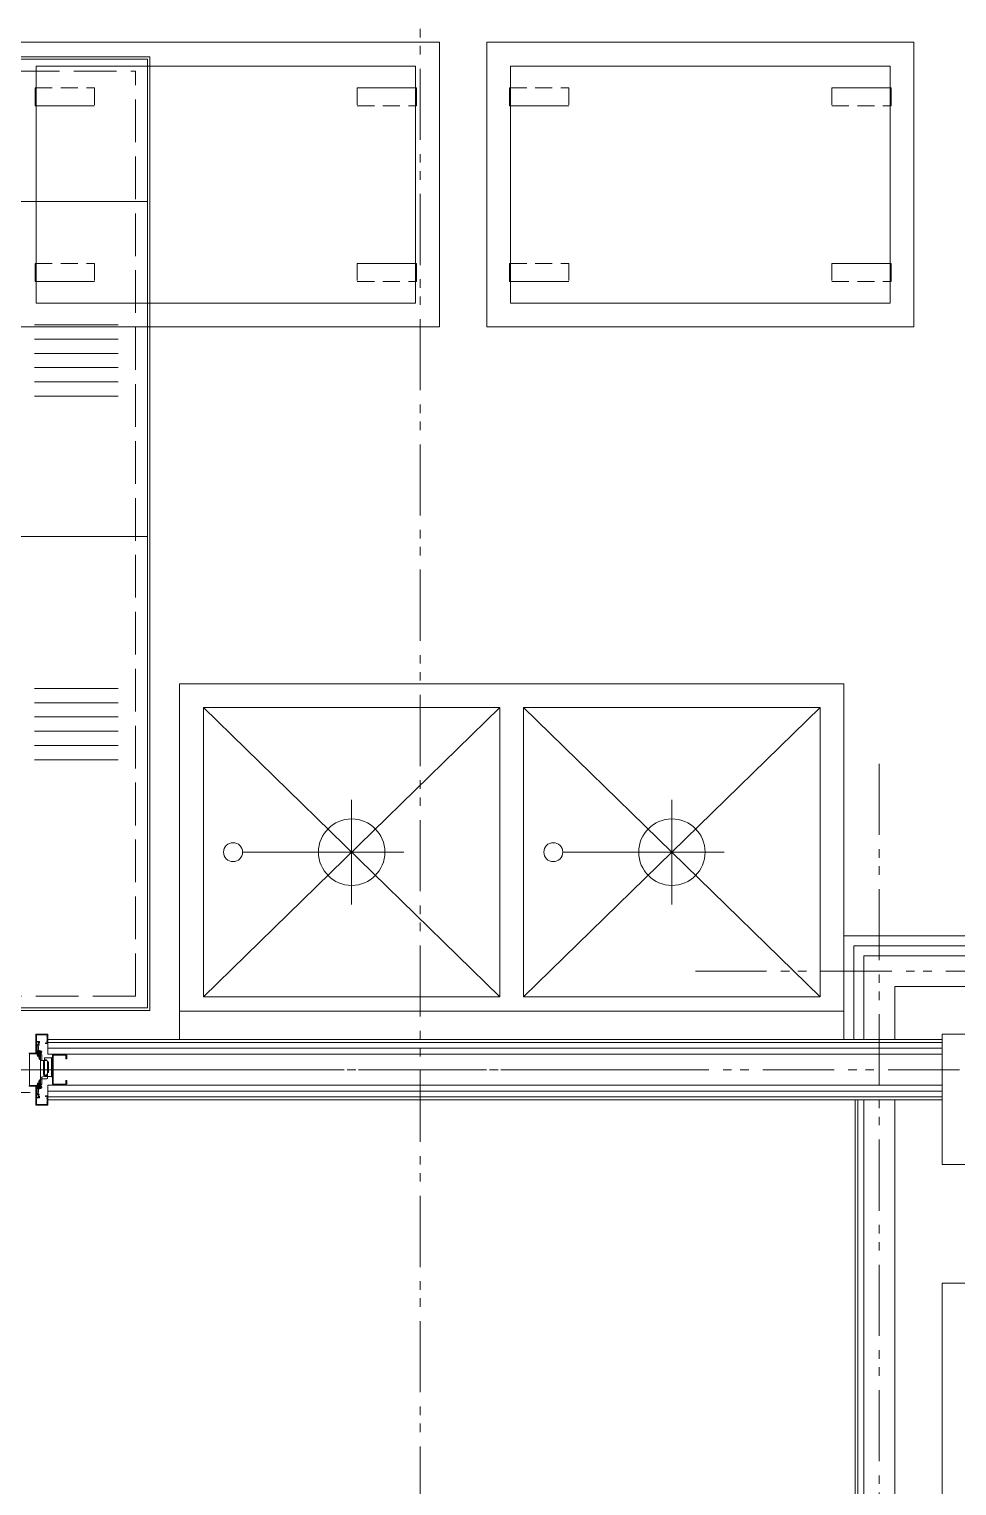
# Model space of a CAD drawing. Units: millimetres at full size. Extents: x -12803 to 120774, y -9413 to 101127.
# Drawn here: x 108450 to 110405, y 14569 to 17640 of the extents above; entities that cross this region are included whole.
import ezdxf

# ---------------------------------------------------------------- set-up
doc = ezdxf.new("R2010")
doc.units = ezdxf.units.MM
doc.header["$LTSCALE"] = 30
for name, pattern in [('CHAIN2', [12, 9, -1, 1, -1]), ('DASHED1', [1.8, 1.2, -0.6]), ('DASHED3', [4, 3, -1]), ('DOUBLE_CHAIN1', [8.8, 5, -1, 0.6, -0.6, 0.6, -1])]:
    doc.linetypes.add(name, pattern=pattern)
doc.layers.add('0-0_NoName', color=7, linetype='Continuous')
for name, color, linetype, lineweight in [('0-5_AIHO47-厨房機器アウトライン', 7, 'Continuous', 15), ('0-6_AIHO30-厨房機器LL', 7, 'Continuous', 15), ('0-A_AIHO34-移動式板金', 7, 'Continuous', 15), ('0-B_AIHO37-移動式板金隠れ線', 7, 'DASHED1', 15), ('0-C_AIHO34-移動式板金LL', 7, 'Continuous', 15), ('0-D_AIHO47-移動式板金アウトライン', 7, 'DASHED1', 15), ('2-0_通芯', 7, 'DOUBLE_CHAIN1', 15), ('2-2_間仕切り芯', 7, 'DOUBLE_CHAIN1', 15), ('2-3_間仕切り', 7, 'Continuous', 15), ('2-8_既存1', 7, 'Continuous', 15), ('2-A_建具', 7, 'Continuous', 15), ('2-B_金物', 7, 'Continuous', 15), ('3-2_AIHO08-壁芯', 7, 'CHAIN2', 15), ('3-3_AIHO30-厨房機器', 7, 'Continuous', 15), ('3-5_AIHO57-排水立上げ', 7, 'Continuous', 15), ('3-6_AIHO56-排水接続', 7, 'Continuous', 15)]:
    doc.layers.add(name, color=color, linetype=linetype, lineweight=lineweight)

# ---------------------------------------------------------------- blocks, each defined once
blk = doc.blocks.new('グループ部品-732')
at = {"layer": '0-5_AIHO47-厨房機器アウトライン'}
blk.add_line((110167.36, 15569.91), (108767.36, 15569.91), dxfattribs=at)
for points in [[(110167.36, 16259.91), (108767.36, 16259.91), (108767.36, 15509.91), (110167.36, 15509.91)], [(109442.36, 16209.91), (108817.36, 16209.91), (108817.36, 15599.91), (109442.36, 15599.91)], [(110117.36, 16209.91), (109492.36, 16209.91), (109492.36, 15599.91), (110117.36, 15599.91)]]:
    blk.add_lwpolyline(points, close=True, dxfattribs=at)
at = {"layer": '0-6_AIHO30-厨房機器LL'}
for p, q in [((108817.36, 15599.91), (108817.36, 16209.91)), ((108817.36, 15599.91), (109442.36, 16209.91)), ((109442.36, 15599.91), (108817.36, 16209.91)), ((109492.36, 15599.91), (109492.36, 16209.91)), ((109492.36, 16209.91), (110117.36, 15599.91)), ((110117.36, 16209.91), (109492.36, 15599.91)), ((108817.36, 15599.91), (109442.36, 15599.91)), ((109492.36, 15599.91), (110117.36, 15599.91)), ((108767.36, 15569.91), (110167.36, 15569.91))]:
    blk.add_line(p, q, dxfattribs=at)
for points in [[(109442.36, 15599.91), (109442.36, 16209.91), (108817.36, 16209.91)], [(110117.36, 15599.91), (110117.36, 16209.91), (109492.36, 16209.91)]]:
    blk.add_lwpolyline(points, dxfattribs=at)
at = {"layer": '0-A_AIHO34-移動式板金'}
for p, q in [((108414.72, 17611.98), (109314.72, 17611.98)), ((109314.72, 17611.98), (109314.72, 17011.98)), ((109414.72, 17611.98), (110314.72, 17611.98)), ((109414.72, 17611.98), (109414.72, 17011.98)), ((110314.72, 17611.98), (110314.72, 17011.98)), ((108414.72, 17011.98), (109314.72, 17011.98)), ((109414.72, 17011.98), (110314.72, 17011.98))]:
    blk.add_line(p, q, dxfattribs=at)
at = {"layer": '0-B_AIHO37-移動式板金隠れ線'}
for p, q in [((108462.72, 17515.98), (108587.72, 17515.98)), ((108462.72, 17515.98), (108462.72, 17477.98)), ((108587.72, 17515.98), (108587.72, 17477.98)), ((109141.72, 17515.98), (109266.72, 17515.98)), ((109141.72, 17515.98), (109141.72, 17477.98)), ((109266.72, 17515.98), (109266.72, 17477.98)), ((109462.72, 17515.98), (109587.72, 17515.98)), ((109462.72, 17515.98), (109462.72, 17477.98)), ((109587.72, 17515.98), (109587.72, 17477.98)), ((110141.72, 17515.98), (110266.72, 17515.98)), ((110141.72, 17515.98), (110141.72, 17477.98)), ((110266.72, 17515.98), (110266.72, 17477.98)), ((108462.72, 17477.98), (108587.72, 17477.98)), ((109141.72, 17477.98), (109266.72, 17477.98)), ((109462.72, 17477.98), (109587.72, 17477.98)), ((110141.72, 17477.98), (110266.72, 17477.98)), ((108462.72, 17145.98), (108587.72, 17145.98)), ((108462.72, 17145.98), (108462.72, 17107.98)), ((108587.72, 17145.98), (108587.72, 17107.98)), ((109141.72, 17145.98), (109266.72, 17145.98)), ((109141.72, 17145.98), (109141.72, 17107.98)), ((109266.72, 17145.98), (109266.72, 17107.98)), ((109462.72, 17145.98), (109587.72, 17145.98)), ((109462.72, 17145.98), (109462.72, 17107.98)), ((109587.72, 17145.98), (109587.72, 17107.98)), ((110141.72, 17145.98), (110266.72, 17145.98)), ((110141.72, 17145.98), (110141.72, 17107.98)), ((110266.72, 17145.98), (110266.72, 17107.98)), ((108462.72, 17107.98), (108587.72, 17107.98)), ((109141.72, 17107.98), (109266.72, 17107.98)), ((109462.72, 17107.98), (109587.72, 17107.98)), ((110141.72, 17107.98), (110266.72, 17107.98))]:
    blk.add_line(p, q, dxfattribs=at)
at = {"layer": '0-C_AIHO34-移動式板金LL'}
for p, q in [((108464.72, 17561.98), (109264.72, 17561.98)), ((108464.72, 17561.98), (108464.72, 17061.98)), ((109264.72, 17561.98), (109264.72, 17061.98)), ((109464.72, 17561.98), (110264.72, 17561.98)), ((109464.72, 17561.98), (109464.72, 17061.98)), ((110264.72, 17561.98), (110264.72, 17061.98)), ((108464.72, 17061.98), (109264.72, 17061.98)), ((109464.72, 17061.98), (110264.72, 17061.98))]:
    blk.add_line(p, q, dxfattribs=at)
at = {"layer": '0-D_AIHO47-移動式板金アウトライン', "linetype": 'Continuous'}
for points in [[(108414.72, 17011.98), (109314.72, 17011.98), (109314.72, 17611.98), (108414.72, 17611.98)], [(109414.72, 17011.98), (110314.72, 17011.98), (110314.72, 17611.98), (109414.72, 17611.98)], [(108464.72, 17061.98), (109264.72, 17061.98), (109264.72, 17561.98), (108464.72, 17561.98)], [(109464.72, 17061.98), (110264.72, 17061.98), (110264.72, 17561.98), (109464.72, 17561.98)]]:
    blk.add_lwpolyline(points, close=True, dxfattribs=at)
at = {"layer": '0-D_AIHO47-移動式板金アウトライン'}
for points in [[(108462.72, 17515.98), (108587.72, 17515.98), (108587.72, 17477.98), (108462.72, 17477.98)], [(109141.72, 17477.98), (109266.72, 17477.98), (109266.72, 17515.98), (109141.72, 17515.98)], [(109462.72, 17515.98), (109587.72, 17515.98), (109587.72, 17477.98), (109462.72, 17477.98)], [(110141.72, 17477.98), (110266.72, 17477.98), (110266.72, 17515.98), (110141.72, 17515.98)], [(108587.72, 17107.98), (108462.72, 17107.98), (108462.72, 17145.98), (108587.72, 17145.98)], [(109141.72, 17107.98), (109266.72, 17107.98), (109266.72, 17145.98), (109141.72, 17145.98)], [(109587.72, 17107.98), (109462.72, 17107.98), (109462.72, 17145.98), (109587.72, 17145.98)], [(110141.72, 17107.98), (110266.72, 17107.98), (110266.72, 17145.98), (110141.72, 17145.98)]]:
    blk.add_lwpolyline(points, close=True, dxfattribs=at)
at = {"layer": '2-2_間仕切り芯'}
for p, q in [((110241.86, 16091.13), (110241.86, 13165.4)), ((109854.39, 15653.91), (111458.7, 15653.91)), ((100228.63, 15446.41), (117819.36, 15446.41))]:
    blk.add_line(p, q, dxfattribs=at)
at = {"layer": '2-3_間仕切り'}
for p, q in [((110167.36, 15728.41), (110167.36, 15509.91)), ((110167.36, 15728.41), (111261.86, 15728.41)), ((110188.36, 15707.41), (110188.36, 15509.91)), ((110188.36, 15707.41), (111261.86, 15707.41)), ((110209.36, 15686.41), (111261.86, 15686.41)), ((110209.36, 15686.41), (110209.36, 15509.91)), ((110274.36, 15621.41), (111261.86, 15621.41)), ((110274.36, 15621.41), (110274.36, 15509.91)), ((108489.36, 15509.91), (110374.36, 15509.91)), ((108489.36, 15503.91), (110374.36, 15503.91)), ((108489.36, 15491.41), (110374.36, 15491.41)), ((108489.36, 15478.91), (110374.36, 15478.91)), ((108489.36, 15413.91), (110374.36, 15413.91)), ((108489.36, 15401.41), (110374.36, 15401.41)), ((108489.36, 15388.91), (110374.36, 15388.91)), ((108489.36, 15382.91), (110374.36, 15382.91)), ((110190.86, 15382.91), (110190.86, 13712.91)), ((110209.36, 15382.91), (110209.36, 13731.41)), ((110274.36, 15382.91), (110274.36, 13796.41))]:
    blk.add_line(p, q, dxfattribs=at)
blk.add_lwpolyline([(110196.86, 15382.91), (110196.86, 13718.91), (111551.86, 13718.91)], dxfattribs=at)
at = {"layer": '2-8_既存1'}
for p, q in [((110374.36, 15521.41), (111374.36, 15521.41)), ((110374.36, 15246.41), (110374.36, 15521.41)), ((110574.36, 15246.41), (110374.36, 15246.41)), ((110374.36, 14996.41), (110574.36, 14996.41)), ((110374.36, 14196.41), (110374.36, 14996.41))]:
    blk.add_line(p, q, dxfattribs=at)
at = {"layer": '2-A_建具'}
for p, q in [((108489.36, 15478.91), (108489.36, 15520.91)), ((108474.36, 15481.41), (108449.36, 15481.41)), ((108450.76, 15480.11), (108473.26, 15480.11)), ((108450.76, 15412.71), (108450.76, 15480.11)), ((108468.28, 15478.83), (108467.13, 15476.85)), ((108467.13, 15476.85), (108467.93, 15475.22)), ((108468.4, 15477.15), (108467.17, 15476.92)), ((108470.87, 15480.03), (108467.59, 15474.34)), ((108468.81, 15476.45), (108467.93, 15475.22)), ((108468.24, 15479.42), (108468.15, 15479.27)), ((108468.15, 15479.27), (108468.37, 15478.89)), ((108468.15, 15479.27), (108470.77, 15478.32)), ((108468.24, 15479.42), (108468.67, 15479.42)), ((108470.91, 15478.45), (108468.24, 15479.42)), ((108470.17, 15477.74), (108468.28, 15478.83)), ((108468.32, 15478.81), (108468.37, 15478.89)), ((108470.62, 15478.17), (108468.37, 15478.89)), ((108468.59, 15480.03), (108468.5, 15479.87)), ((108468.5, 15479.87), (108468.72, 15479.5)), ((108468.5, 15479.87), (108472.28, 15478.5)), ((108468.59, 15480.03), (108469.02, 15480.03)), ((108472.36, 15478.65), (108468.59, 15480.03)), ((108468.67, 15479.42), (108468.72, 15479.5)), ((108468.67, 15479.42), (108471.79, 15478.43)), ((108471.84, 15478.5), (108468.72, 15479.5)), ((108468.81, 15476.45), (108471, 15478.54)), ((108468.94, 15480.63), (108468.85, 15480.48)), ((108468.85, 15480.48), (108469.07, 15480.1)), ((108468.85, 15480.48), (108472.63, 15479.11)), ((108468.94, 15480.63), (108469.37, 15480.63)), ((108472.71, 15479.26), (108468.94, 15480.63)), ((108469.02, 15480.03), (108469.07, 15480.1)), ((108469.02, 15480.03), (108472.14, 15479.03)), ((108472.19, 15479.11), (108469.07, 15480.1)), ((108469.29, 15481.24), (108469.2, 15481.09)), ((108469.2, 15481.09), (108469.42, 15480.71)), ((108469.2, 15481.09), (108472.98, 15479.71)), ((108469.29, 15481.24), (108469.72, 15481.24)), ((108473.06, 15479.87), (108469.29, 15481.24)), ((108469.37, 15480.63), (108469.42, 15480.71)), ((108469.37, 15480.63), (108472.49, 15479.64)), ((108472.54, 15479.71), (108469.42, 15480.71)), ((108469.64, 15481.84), (108469.55, 15481.69)), ((108469.55, 15481.69), (108469.77, 15481.31)), ((108469.55, 15481.69), (108473.33, 15480.32)), ((108469.64, 15481.84), (108470.07, 15481.84)), ((108473.41, 15480.47), (108469.64, 15481.84)), ((108469.72, 15481.24), (108469.77, 15481.31)), ((108469.72, 15481.24), (108472.84, 15480.24)), ((108472.89, 15480.32), (108469.77, 15481.31)), ((108469.9, 15482.3), (108470.12, 15481.92)), ((108470.03, 15485.56), (108470.67, 15486.48)), ((108476.09, 15482.06), (108470.03, 15485.56)), ((108470.07, 15481.84), (108470.12, 15481.92)), ((108470.07, 15481.84), (108473.19, 15480.85)), ((108470.34, 15483.06), (108470.25, 15482.91)), ((108470.25, 15482.91), (108470.47, 15482.53)), ((108470.25, 15482.91), (108474.03, 15481.53)), ((108470.33, 15477.47), (108472.59, 15477.87)), ((108470.42, 15482.45), (108470.47, 15482.53)), ((108473.59, 15481.53), (108470.47, 15482.53)), ((108470.56, 15473.4), (108470.56, 15476.17)), ((108470.6, 15483.51), (108470.82, 15483.13)), ((108470.6, 15483.51), (108474.38, 15482.14)), ((108470.77, 15483.06), (108470.82, 15483.13)), ((108470.77, 15483.06), (108473.89, 15482.06)), ((108473.94, 15482.14), (108470.82, 15483.13)), ((108471.14, 15477.18), (108470.88, 15477.33)), ((108470.95, 15484.12), (108471.17, 15483.74)), ((108474.42, 15482.21), (108470.99, 15484.19)), ((108471.09, 15477.21), (108471.49, 15477.9)), ((108471.12, 15483.66), (108471.17, 15483.74)), ((108472.53, 15483.3), (108471.17, 15483.74)), ((108471.31, 15484.24), (108471.21, 15484.07)), ((108471.33, 15478.11), (108471.93, 15477.9)), ((108471.37, 15480.9), (108471.97, 15481.94)), ((108472.01, 15478.05), (108471.41, 15478.27)), ((108471.79, 15478.43), (108471.84, 15478.5)), ((108472.01, 15478.05), (108471.79, 15478.43)), ((108472.28, 15478.5), (108471.84, 15478.5)), ((108472.01, 15478.05), (108471.93, 15477.9)), ((108472.14, 15479.03), (108472.19, 15479.11)), ((108472.36, 15478.65), (108472.14, 15479.03)), ((108472.63, 15479.11), (108472.19, 15479.11)), ((108472.36, 15478.65), (108472.28, 15478.5)), ((108472.86, 15476.37), (108472.34, 15479.28)), ((108472.47, 15482.8), (108474.93, 15487.06)), ((108472.49, 15479.64), (108472.54, 15479.71)), ((108472.71, 15479.26), (108472.49, 15479.64)), ((108472.98, 15479.71), (108472.54, 15479.71)), ((108472.71, 15479.26), (108472.63, 15479.11)), ((108472.84, 15480.24), (108472.89, 15480.32)), ((108473.06, 15479.87), (108472.84, 15480.24)), ((108472.86, 15473.4), (108472.86, 15476.37)), ((108473.33, 15480.32), (108472.89, 15480.32)), ((108473.06, 15479.87), (108472.98, 15479.71)), ((108473.19, 15480.85), (108473.24, 15480.93)), ((108473.41, 15480.47), (108473.19, 15480.85)), ((108473.26, 15480.11), (108473.26, 15474.41)), ((108473.41, 15480.47), (108473.33, 15480.32)), ((108473.54, 15481.46), (108473.59, 15481.53)), ((108473.76, 15481.08), (108473.54, 15481.46)), ((108474.03, 15481.53), (108473.59, 15481.53)), ((108473.89, 15482.06), (108473.94, 15482.14)), ((108474.11, 15481.68), (108473.89, 15482.06)), ((108474.38, 15482.14), (108473.94, 15482.14)), ((108474.11, 15481.68), (108474.03, 15481.53)), ((108474.3, 15482.51), (108474.2, 15482.34)), ((108474.36, 15472.41), (108474.36, 15481.41)), ((108474.36, 15477.91), (108474.36, 15414.91)), ((108474.36, 15477.91), (108476.66, 15477.91)), ((108474.42, 15482.21), (108474.38, 15482.14)), ((108476.09, 15482.06), (108476.56, 15483.08)), ((108476.66, 15477.91), (108476.66, 15465.41)), ((108485.11, 15501.41), (108488.86, 15501.41)), ((108499.36, 15477.31), (108499.36, 15415.51)), ((108527.76, 15478.91), (108500.96, 15478.91)), ((108520.26, 15477.31), (108521.86, 15478.91)), ((108522.38, 15477.31), (108523.98, 15478.91)), ((108529.36, 15468.91), (108529.36, 15477.31)), ((108449.36, 15446.41), (108598.36, 15446.41)), ((108468.19, 15475.07), (108467.93, 15475.22)), ((108468.37, 15475.39), (108468.19, 15475.07)), ((108469.99, 15475.2), (108468.19, 15475.07)), ((108469.83, 15475.52), (108468.37, 15475.39)), ((108470.56, 15470.81), (108470.56, 15473.35)), ((108472.44, 15470.42), (108474.36, 15469.51)), ((108472.46, 15467.82), (108474.36, 15466.94)), ((108472.71, 15474.41), (108472.71, 15473.54)), ((108473.26, 15474.41), (108472.71, 15474.41)), ((108472.71, 15473.54), (108473.36, 15472.41)), ((108473.36, 15472.41), (108474.36, 15472.41)), ((108474.36, 15472.06), (108473.43, 15472.5)), ((108474.36, 15465.41), (108487.16, 15465.41)), ((108489.16, 15463.41), (108489.16, 15455.62)), ((108489.16, 15454.2), (108489.16, 15429.41)), ((108497.06, 15432.1), (108497.06, 15471.1)), ((108499.36, 15456.41), (108500.96, 15458.01)), ((108499.36, 15454.29), (108500.96, 15455.89)), ((108467.13, 15415.97), (108467.93, 15417.6)), ((108467.49, 15415.95), (108468.11, 15417.28)), ((108470.87, 15412.79), (108467.59, 15418.48)), ((108467.93, 15417.6), (108468.19, 15417.75)), ((108468.11, 15417.28), (108467.93, 15417.6)), ((108468.81, 15416.37), (108468.19, 15417.75)), ((108469.99, 15417.62), (108468.19, 15417.75)), ((108468.81, 15416.37), (108469.52, 15413.42)), ((108471.93, 15414.93), (108468.85, 15412.34)), ((108468.94, 15412.19), (108472.01, 15414.77)), ((108471.44, 15415), (108469.02, 15412.79)), ((108469.07, 15412.72), (108471.49, 15414.93)), ((108469.25, 15414.55), (108471.14, 15415.64)), ((108469.39, 15413.94), (108471.14, 15415.53)), ((108471.58, 15415.53), (108469.44, 15413.74)), ((108469.48, 15413.55), (108471.66, 15415.38)), ((108469.61, 15416.37), (108470.03, 15417.55)), ((108470.56, 15418.41), (108469.77, 15413.94)), ((108471.14, 15415.64), (108469.99, 15417.62)), ((108470.56, 15422.01), (108470.56, 15418.41)), ((108470.56, 15420.94), (108472.86, 15420.94)), ((108471.09, 15415.61), (108471.14, 15415.53)), ((108471.58, 15415.53), (108471.14, 15415.53)), ((108471.66, 15415.38), (108471.44, 15415)), ((108471.44, 15415), (108471.49, 15414.93)), ((108471.93, 15414.93), (108471.49, 15414.93)), ((108471.66, 15415.38), (108471.58, 15415.53)), ((108472.01, 15414.77), (108471.79, 15414.39)), ((108472.01, 15414.77), (108471.93, 15414.93)), ((108472.86, 15418.21), (108472.03, 15413.54)), ((108472.46, 15425), (108474.36, 15425.88)), ((108473.36, 15420.41), (108472.71, 15419.28)), ((108472.71, 15419.28), (108472.71, 15418.41)), ((108472.71, 15418.41), (108473.26, 15418.41)), ((108472.86, 15422.01), (108472.86, 15418.21)), ((108474.36, 15420.76), (108472.86, 15420.05)), ((108473.26, 15418.41), (108473.26, 15412.71)), ((108474.36, 15420.41), (108473.36, 15420.41)), ((108474.36, 15423.34), (108473.43, 15422.91)), ((108476.66, 15430.56), (108474.36, 15430.56)), ((108476.66, 15426.05), (108474.36, 15426.05)), ((108476.66, 15415.81), (108474.36, 15415.81)), ((108476.66, 15414.91), (108474.36, 15414.91)), ((108488.16, 15437.2), (108476.66, 15430.56)), ((108476.66, 15430.56), (108476.66, 15414.91)), ((108476.66, 15427.41), (108487.16, 15427.41)), ((108513.42, 15413.91), (108515.02, 15415.51)), ((108515.55, 15413.91), (108517.15, 15415.51)), ((108452.35, 15398.41), (108427.79, 15398.41)), ((108449.36, 15411.41), (108474.36, 15411.41)), ((108473.26, 15412.71), (108450.76, 15412.71)), ((108468.28, 15413.99), (108468.54, 15414.14)), ((108468.32, 15414.01), (108468.72, 15413.33)), ((108468.99, 15413.36), (108468.5, 15412.95)), ((108468.59, 15412.79), (108468.5, 15412.95)), ((108468.59, 15412.79), (108469.08, 15413.21)), ((108468.59, 15412.79), (108469.02, 15412.79)), ((108468.85, 15412.34), (108469.07, 15412.72)), ((108468.94, 15412.19), (108468.85, 15412.34)), ((108468.94, 15412.19), (108469.37, 15412.19)), ((108469.02, 15412.79), (108469.07, 15412.72)), ((108472.28, 15414.32), (108469.2, 15411.73)), ((108469.2, 15411.73), (108469.42, 15412.11)), ((108469.29, 15411.58), (108469.2, 15411.73)), ((108469.29, 15411.58), (108472.36, 15414.17)), ((108469.29, 15411.58), (108469.72, 15411.58)), ((108471.79, 15414.39), (108469.37, 15412.19)), ((108469.37, 15412.19), (108469.42, 15412.11)), ((108469.42, 15412.11), (108471.84, 15414.32)), ((108472.63, 15413.71), (108469.55, 15411.13)), ((108469.55, 15411.13), (108469.77, 15411.51)), ((108469.64, 15410.98), (108469.55, 15411.13)), ((108469.64, 15410.98), (108472.71, 15413.56)), ((108469.64, 15410.98), (108470.07, 15410.98)), ((108472.14, 15413.79), (108469.72, 15411.58)), ((108469.72, 15411.58), (108469.77, 15411.51)), ((108472.03, 15413.54), (108469.77, 15413.94)), ((108469.77, 15411.51), (108472.19, 15413.71)), ((108472.98, 15413.11), (108469.9, 15410.52)), ((108469.9, 15410.52), (108470.12, 15410.9)), ((108469.99, 15410.37), (108469.9, 15410.52)), ((108469.99, 15410.37), (108473.06, 15412.96)), ((108469.99, 15410.37), (108470.42, 15410.37)), ((108470.03, 15407.26), (108476.09, 15410.76)), ((108470.03, 15407.26), (108470.67, 15406.34)), ((108472.49, 15413.18), (108470.07, 15410.98)), ((108470.07, 15410.98), (108470.12, 15410.9)), ((108470.12, 15410.9), (108472.54, 15413.11)), ((108470.34, 15409.76), (108470.77, 15409.76)), ((108472.84, 15412.58), (108470.42, 15410.37)), ((108470.42, 15410.37), (108470.47, 15410.29)), ((108473.68, 15411.89), (108470.6, 15409.31)), ((108470.6, 15409.31), (108470.82, 15409.69)), ((108470.69, 15409.16), (108470.6, 15409.31)), ((108470.69, 15409.16), (108471.12, 15409.16)), ((108470.77, 15409.76), (108470.82, 15409.69)), ((108470.82, 15409.69), (108473.24, 15411.89)), ((108474.03, 15411.29), (108470.95, 15408.7)), ((108470.95, 15408.7), (108471.17, 15409.08)), ((108470.99, 15408.63), (108470.95, 15408.7)), ((108470.99, 15408.63), (108474.42, 15410.61)), ((108473.54, 15411.36), (108471.12, 15409.16)), ((108471.12, 15409.16), (108471.17, 15409.08)), ((108471.17, 15409.08), (108473.59, 15411.29)), ((108471.31, 15408.58), (108471.21, 15408.75)), ((108471.37, 15411.92), (108471.97, 15410.88)), ((108471.79, 15414.39), (108471.84, 15414.32)), ((108472.28, 15414.32), (108471.84, 15414.32)), ((108472.36, 15414.17), (108472.14, 15413.79)), ((108472.14, 15413.79), (108472.19, 15413.71)), ((108472.63, 15413.71), (108472.19, 15413.71)), ((108472.36, 15414.17), (108472.28, 15414.32)), ((108472.47, 15410.02), (108474.93, 15405.76)), ((108472.71, 15413.56), (108472.49, 15413.18)), ((108472.49, 15413.18), (108472.54, 15413.11)), ((108472.98, 15413.11), (108472.54, 15413.11)), ((108472.71, 15413.56), (108472.63, 15413.71)), ((108473.06, 15412.96), (108472.84, 15412.58)), ((108472.84, 15412.58), (108472.89, 15412.5)), ((108472.88, 15409.72), (108473.94, 15410.68)), ((108473.33, 15412.5), (108472.89, 15412.5)), ((108473.06, 15412.96), (108472.98, 15413.11)), ((108473.19, 15411.97), (108473.24, 15411.89)), ((108473.68, 15411.89), (108473.24, 15411.89)), ((108473.54, 15411.36), (108473.59, 15411.29)), ((108474.03, 15411.29), (108473.59, 15411.29)), ((108473.76, 15411.74), (108473.68, 15411.89)), ((108473.89, 15410.76), (108473.94, 15410.68)), ((108474.38, 15410.68), (108473.94, 15410.68)), ((108474.3, 15410.31), (108474.2, 15410.48)), ((108476.09, 15410.76), (108476.56, 15409.74)), ((108485.11, 15391.41), (108488.86, 15391.41)), ((108489.36, 15413.91), (108489.36, 15371.91)), ((108500.96, 15413.91), (108527.76, 15413.91))]:
    blk.add_line(p, q, dxfattribs=at)
for points in [[(108488.86, 15521.41), (108464.86, 15521.41), (108464.36, 15520.91)], [(108464.36, 15520.91), (108464.36, 15481.41), (108468.91, 15481.41)], [(108467.76, 15497.91), (108465.76, 15497.91), (108465.76, 15505.11), (108471.16, 15505.11), (108471.16, 15503.08), (108470.76, 15502.51), (108470.76, 15502.01), (108472.16, 15502.01), (108472.16, 15506.11), (108465.76, 15506.11), (108465.76, 15519.61)], [(108466.26, 15520.11), (108481.83, 15520.11), (108482.07, 15519.99)], [(108483.64, 15519.99), (108483.88, 15520.11), (108487.56, 15520.11)], [(108488.06, 15519.61), (108488.06, 15517.43), (108487.94, 15517.2)], [(108487.94, 15515.62), (108488.06, 15515.39), (108488.06, 15507.43), (108487.94, 15507.2)], [(108468.25, 15483.35), (108468.03, 15485.91), (108465.76, 15485.91), (108465.76, 15496.91), (108467.76, 15496.91)], [(108465.86, 15481.41), (108465.86, 15484.81), (108466.98, 15484.81), (108467.26, 15483.22)], [(108466.85, 15484.2), (108467.13, 15482.61), (108468.26, 15482.61), (108468.26, 15490.95), (108468.38, 15491.14), (108468.38, 15491.69), (108468.26, 15491.87)], [(108468.26, 15491.87), (108468.26, 15498.92), (108469.26, 15502.65), (108469.26, 15504.61)], [(108468.37, 15475.39), (108471.4, 15478.24), (108469.83, 15475.52)], [(108468.76, 15476.36), (108468.4, 15477.15), (108468.98, 15478.43)], [(108469.46, 15497.11), (108469.46, 15494.71), (108469.76, 15494.41), (108469.76, 15485.71), (108472.66, 15484.03), (108472.76, 15483.84), (108473.24, 15483.56), (108473.46, 15483.57), (108476.27, 15481.95), (108475.14, 15480.01), (108474.36, 15480.01), (108474.36, 15481.41), (108472.2, 15481.41), (108469.73, 15482.84), (108468.91, 15481.41)], [(108470.19, 15504.86), (108471.31, 15502.92), (108470.51, 15502.7), (108469.6, 15499.31), (108470.66, 15499.31)], [(108471.14, 15477.18), (108469.99, 15475.2), (108469.83, 15475.52)], [(108473.76, 15481.08), (108469.99, 15482.45), (108469.9, 15482.3), (108473.68, 15480.93)], [(108469.99, 15482.45), (108470.42, 15482.45), (108473.54, 15481.46)], [(108470.56, 15476.17), (108470.08, 15478.88), (108472.34, 15479.28)], [(108473.76, 15481.08), (108473.68, 15480.93), (108473.24, 15480.93), (108470.12, 15481.92)], [(108474.11, 15481.68), (108470.34, 15483.06), (108470.77, 15483.06)], [(108473.99, 15482.46), (108470.69, 15483.66), (108470.6, 15483.51)], [(108470.69, 15483.66), (108471.12, 15483.66), (108472.88, 15483.1)], [(108470.99, 15484.19), (108470.95, 15484.12), (108471.42, 15483.95)], [(108471.93, 15477.9), (108471.49, 15477.9), (108471.24, 15477.97)], [(108472.46, 15486.88), (108472.34, 15484.86), (108473.03, 15483.76)], [(108476.01, 15484.83), (108474.32, 15483.71), (108473.03, 15483.76)], [(108487.56, 15502.61), (108485.84, 15502.61), (108485.63, 15502.7)], [(108487.94, 15505.62), (108488.06, 15505.39), (108488.06, 15503.11)], [(108529.36, 15415.51), (108529.36, 15423.91), (108527.76, 15423.91), (108527.76, 15415.51), (108500.96, 15415.51), (108500.96, 15477.31), (108527.76, 15477.31), (108527.76, 15468.91), (108529.36, 15468.91)], [(108468.28, 15413.99), (108467.13, 15415.97), (108467.49, 15415.95)], [(108468.11, 15417.28), (108469.06, 15413.23), (108467.49, 15415.95)], [(108468.76, 15416.46), (108469.61, 15416.37), (108470.43, 15415.23)], [(108474.36, 15420.41), (108474.36, 15411.41), (108472.2, 15411.41), (108469.73, 15409.98), (108468.91, 15411.41)], [(108464.36, 15371.91), (108464.36, 15411.41), (108468.91, 15411.41)], [(108468.25, 15409.47), (108468.03, 15406.91), (108465.76, 15406.91), (108465.76, 15395.91), (108467.76, 15395.91)], [(108467.76, 15394.91), (108465.76, 15394.91), (108465.76, 15387.71), (108471.16, 15387.71), (108471.16, 15389.74), (108470.76, 15390.31), (108470.76, 15390.81), (108472.16, 15390.81), (108472.16, 15386.71), (108465.76, 15386.71), (108465.76, 15373.21)], [(108465.86, 15411.41), (108465.86, 15408.01), (108466.98, 15408.01), (108467.26, 15409.6)], [(108466.85, 15408.62), (108467.13, 15410.21), (108468.26, 15410.21), (108468.26, 15401.87), (108468.38, 15401.69), (108468.38, 15401.14), (108468.26, 15400.95)], [(108468.26, 15400.95), (108468.26, 15393.9), (108469.26, 15390.17), (108469.26, 15388.21)], [(108468.5, 15412.95), (108468.72, 15413.33), (108468.91, 15413.5)], [(108469.46, 15395.71), (108469.46, 15398.11), (108469.76, 15398.41), (108469.76, 15407.11), (108472.66, 15408.79), (108472.76, 15408.99), (108473.24, 15409.26), (108473.46, 15409.25), (108476.27, 15410.87), (108475.14, 15412.81), (108474.36, 15412.81)], [(108470.19, 15387.96), (108471.31, 15389.9), (108470.51, 15390.12), (108469.6, 15393.51), (108470.66, 15393.51)], [(108470.34, 15409.76), (108473.41, 15412.35), (108473.33, 15412.5), (108470.25, 15409.91)], [(108470.34, 15409.76), (108470.25, 15409.91), (108470.47, 15410.29), (108472.89, 15412.5)], [(108470.69, 15409.16), (108473.76, 15411.74), (108473.54, 15411.36)], [(108473.41, 15412.35), (108473.19, 15411.97), (108470.77, 15409.76)], [(108471.42, 15408.87), (108474.11, 15411.14), (108474.03, 15411.29)], [(108472.46, 15405.94), (108472.34, 15407.96), (108473.03, 15409.06)], [(108474.11, 15411.14), (108473.89, 15410.76), (108472.53, 15409.52)], [(108476.01, 15407.99), (108474.32, 15409.11), (108473.03, 15409.06)], [(108474.42, 15410.61), (108474.38, 15410.68), (108473.99, 15410.36)], [(108487.56, 15390.21), (108485.84, 15390.21), (108485.63, 15390.12)], [(108487.94, 15387.2), (108488.06, 15387.43), (108488.06, 15389.71)], [(108487.94, 15377.2), (108488.06, 15377.43), (108488.06, 15385.39), (108487.94, 15385.62)], [(108488.86, 15371.41), (108464.86, 15371.41), (108464.36, 15371.91)], [(108466.26, 15372.71), (108481.83, 15372.71), (108482.07, 15372.83)], [(108483.64, 15372.83), (108483.88, 15372.71), (108487.56, 15372.71)], [(108488.06, 15373.21), (108488.06, 15375.39), (108487.94, 15375.62)]]:
    blk.add_lwpolyline(points, dxfattribs=at)
blk.add_lwpolyline([(108499.36, 15432.1), (108499.36, 15471.1), (108482.36, 15471.1), (108482.36, 15432.1)], close=True, dxfattribs=at)
for centre, radius, start, end in [((108466.26, 15519.61), 0.5, 90.00001, 179.99999), ((108482.86, 15520.61), 1, 217.97987, 322.02013), ((108487.56, 15519.61), 0.5, 0.00001, 89.99999), ((108488.56, 15516.41), 1, 127.97987, 232.02013), ((108488.56, 15506.41), 1, 127.97987, 232.02013), ((108488.86, 15520.91), 0.5, 0.00001, 89.99999), ((108466.36, 15484.11), 0.5, 9.99999, 180), ((108467.76, 15483.31), 0.5, 190.00001, 5), ((108467.76, 15497.41), 0.5, 269.99999, 90.00001), ((108469.76, 15504.61), 0.5, 29.99999, 180), ((108470.66, 15497.11), 1.2, 90.00001, 179.99999), ((108470.66, 15498.81), 0.5, 269.99999, 90.00001), ((108471.73, 15485.74), 1.3, 75.88085, 145), ((108471.19, 15478.37), 0.248, 330, 137.19096), ((108470.87, 15484.49), 0.5, 330, 60), ((108469.86, 15478.27), 9, 44.11915, 75.88085), ((108474.74, 15482.26), 0.5, 60, 150), ((108475.38, 15483.63), 1.3, 335, 44.11915), ((108485.11, 15502.16), 0.75, 45.58467, 269.99998), ((108487.56, 15503.11), 0.5, 270.00001, 359.99999), ((108488.86, 15501.91), 0.5, 270.00001, 359.99999), ((108500.96, 15477.31), 1.6, 90, 180), ((108527.76, 15477.31), 1.6, 0, 89.99809), ((108473.86, 15473.4), 3.3, 180, 244.66912), ((108473.86, 15470.81), 3.3, 180, 245), ((108473.86, 15473.4), 1, 180, 244.66912), ((108482.36, 15463.05), 2, 90, 203.57818), ((108482.36, 15461.45), 2, 90, 203.57818), ((108482.36, 15459.85), 2, 90, 203.57818), ((108482.36, 15458.25), 2, 90, 203.57818), ((108482.36, 15456.65), 2, 90, 203.57818), ((108482.36, 15455.05), 2, 90, 203.57818), ((108482.36, 15453.45), 2, 90, 203.57818), ((108482.36, 15451.85), 2, 90, 203.57818), ((108482.36, 15450.25), 2, 90, 203.57818), ((108482.36, 15448.65), 2, 90, 203.57818), ((108482.36, 15447.05), 2, 90, 203.57818), ((108482.36, 15445.45), 2, 90, 203.57818), ((108482.36, 15443.85), 2, 90, 203.57818), ((108485.36, 15465.41), 2, 0, 180), ((108487.16, 15463.41), 2, 0, 90), ((108489.86, 15454.91), 1, 134.427, 225.573), ((108489.16, 15461.41), 2, 270, 90), ((108489.16, 15459.81), 2, 270, 23.57818), ((108489.16, 15458.21), 2, 270, 23.57818), ((108489.16, 15456.61), 2, 270, 23.57818), ((108489.16, 15455.01), 2, 270, 23.57818), ((108489.16, 15453.41), 2, 270, 23.57818), ((108489.16, 15451.81), 2, 270, 23.57818), ((108489.16, 15450.21), 2, 270, 23.57818), ((108489.16, 15448.61), 2, 270, 23.57818), ((108489.16, 15447.01), 2, 270, 23.57818), ((108489.16, 15445.41), 2, 270, 23.57818), ((108499.36, 15470.5), 2, 90, 203.57818), ((108499.36, 15468.9), 2, 90, 203.57818), ((108499.36, 15467.3), 2, 90, 203.57818), ((108499.36, 15465.7), 2, 90, 203.57818), ((108499.36, 15464.1), 2, 90, 203.57818), ((108499.36, 15462.5), 2, 90, 203.57818), ((108499.36, 15460.9), 2, 90, 203.57818), ((108499.36, 15459.3), 2, 90, 203.57818), ((108499.36, 15457.7), 2, 90, 203.57818), ((108499.36, 15456.1), 2, 90, 203.57818), ((108499.36, 15454.5), 2, 90, 203.57818), ((108499.36, 15452.9), 2, 90, 203.57818), ((108499.36, 15451.3), 2, 90, 203.57818), ((108499.36, 15449.7), 2, 90, 203.57818), ((108499.36, 15448.1), 2, 90, 203.57818), ((108499.36, 15446.5), 2, 90, 203.57818), ((108499.36, 15444.9), 2, 90, 203.57818), ((108473.86, 15422.01), 3.3, 115, 180), ((108473.86, 15422.01), 1, 115, 180), ((108482.36, 15442.25), 2, 90, 203.57818), ((108482.36, 15440.65), 2, 90, 203.57818), ((108482.36, 15439.05), 2, 90, 203.57818), ((108482.36, 15437.45), 2, 90, 203.57818), ((108482.36, 15435.85), 2, 90, 270), ((108485.17, 15435.48), 2, 210.01514, 323.59332), ((108486.56, 15436.28), 2, 210.01514, 30.01514), ((108487.16, 15429.41), 2, 270, 0), ((108487.16, 15438.93), 2, 300, 0), ((108489.16, 15443.81), 2, 270, 23.57818), ((108489.16, 15442.21), 2, 270, 23.57818), ((108499.36, 15443.3), 2, 90, 203.57818), ((108499.36, 15441.7), 2, 90, 203.57818), ((108499.36, 15440.1), 2, 90, 203.57818), ((108499.36, 15438.5), 2, 90, 203.57818), ((108499.36, 15436.9), 2, 90, 203.57818), ((108499.36, 15435.3), 2, 90, 203.57818), ((108499.36, 15433.7), 2, 90, 203.57818), ((108499.36, 15432.1), 2, 90, 270), ((108500.96, 15415.51), 1.6, 180, 270), ((108527.76, 15415.51), 1.6, 270, 0), ((108466.36, 15408.71), 0.5, 180, 350.00001), ((108467.76, 15409.51), 0.5, 355, 169.99999), ((108467.76, 15395.41), 0.5, 269.99999, 90.00001), ((108469.28, 15413.35), 0.248, 210, 17.19096), ((108469.76, 15388.21), 0.5, 180, 330.00001), ((108470.66, 15395.71), 1.2, 180.00001, 269.99999), ((108470.66, 15394.01), 0.5, 269.99999, 90.00001), ((108471.73, 15407.09), 1.3, 215, 284.11915), ((108470.87, 15408.33), 0.5, 300, 30), ((108469.86, 15414.55), 9, 284.11915, 315.88085), ((108474.74, 15410.56), 0.5, 210, 300), ((108475.38, 15409.19), 1.3, 315.88085, 25), ((108485.11, 15390.66), 0.75, 90.00002, 314.41533), ((108487.56, 15389.71), 0.5, 0.00001, 89.99999), ((108488.56, 15386.41), 1, 127.97987, 232.02013), ((108488.86, 15390.91), 0.5, 0.00001, 89.99999), ((108466.26, 15373.21), 0.5, 180.00001, 269.99999), ((108482.86, 15372.21), 1, 37.97987, 142.02013), ((108488.56, 15376.41), 1, 127.97987, 232.02013), ((108487.56, 15373.21), 0.5, 270.00001, 359.99999), ((108488.86, 15371.91), 0.5, 270.00001, 359.99999)]:
    blk.add_arc(centre, radius, start, end, dxfattribs=at)
at = {"layer": '2-B_金物'}
for p, q in [((108704.36, 17581.41), (106694.36, 17581.41)), ((107104.36, 17576.41), (108699.36, 17576.41)), ((108699.36, 15576.41), (108699.36, 17576.41)), ((108704.36, 15571.41), (108704.36, 17581.41)), ((107104.36, 17276.41), (108699.36, 17276.41)), ((108461.25, 17016.36), (108637.47, 17016.36)), ((108461.25, 16986.36), (108637.47, 16986.36)), ((108461.25, 16956.36), (108637.47, 16956.36)), ((108461.25, 16926.36), (108637.47, 16926.36)), ((108461.25, 16896.36), (108637.47, 16896.36)), ((108461.25, 16866.36), (108637.47, 16866.36)), ((108399.36, 16570.41), (108699.36, 16570.41)), ((108461.25, 16249.81), (108637.47, 16249.81)), ((108461.25, 16219.81), (108637.47, 16219.81)), ((108461.25, 16189.81), (108637.47, 16189.81)), ((108461.25, 16159.81), (108637.47, 16159.81)), ((108461.25, 16129.81), (108637.47, 16129.81)), ((108461.25, 16099.81), (108637.47, 16099.81)), ((108704.36, 15571.41), (106694.36, 15571.41)), ((108699.36, 15576.41), (106699.36, 15576.41))]:
    blk.add_line(p, q, dxfattribs=at)
at = {"layer": '2-B_金物', "linetype": 'DASHED3'}
for p, q in [((107104.36, 17551.41), (108674.36, 17551.41)), ((108674.36, 15601.41), (108674.36, 17551.41)), ((108674.36, 15601.41), (106724.36, 15601.41))]:
    blk.add_line(p, q, dxfattribs=at)
at = {"layer": '3-2_AIHO08-壁芯'}
blk.add_line((109774.36, 15446.41), (101074.36, 15446.41), dxfattribs=at)
at = {"layer": '3-3_AIHO30-厨房機器'}
blk.add_lwpolyline([(110167.36, 16259.91), (108767.36, 16259.91), (108767.36, 15509.91), (110167.36, 15509.91)], close=True, dxfattribs=at)
at = {"layer": '3-5_AIHO57-排水立上げ'}
for p, q in [((109059.86, 15904.91), (108899.86, 15904.91)), ((109734.86, 15904.91), (109574.86, 15904.91))]:
    blk.add_line(p, q, dxfattribs=at)
for centre in [(108879.86, 15904.91), (109554.86, 15904.91)]:
    blk.add_circle(centre, 20, dxfattribs=at)
at = {"layer": '3-6_AIHO56-排水接続'}
for p, q in [((109129.86, 15794.91), (109129.86, 16014.91)), ((109804.86, 15794.91), (109804.86, 16014.91)), ((109239.86, 15904.91), (109019.86, 15904.91)), ((109914.86, 15904.91), (109694.86, 15904.91))]:
    blk.add_line(p, q, dxfattribs=at)
for centre in [(109129.86, 15904.91), (109804.86, 15904.91)]:
    blk.add_circle(centre, 70, dxfattribs=at)
blk = doc.blocks.new('グループ部品-763')
at = {"layer": '0-5_AIHO47-厨房機器アウトライン'}
blk.add_line((110167.36, 15569.91), (108767.36, 15569.91), dxfattribs=at)
for points in [[(110167.36, 16259.91), (108767.36, 16259.91), (108767.36, 15509.91), (110167.36, 15509.91)], [(109442.36, 16209.91), (108817.36, 16209.91), (108817.36, 15599.91), (109442.36, 15599.91)], [(110117.36, 16209.91), (109492.36, 16209.91), (109492.36, 15599.91), (110117.36, 15599.91)]]:
    blk.add_lwpolyline(points, close=True, dxfattribs=at)
at = {"layer": '0-6_AIHO30-厨房機器LL'}
for p, q in [((108817.36, 15599.91), (108817.36, 16209.91)), ((108817.36, 15599.91), (109442.36, 16209.91)), ((109442.36, 15599.91), (108817.36, 16209.91)), ((109492.36, 15599.91), (109492.36, 16209.91)), ((109492.36, 16209.91), (110117.36, 15599.91)), ((110117.36, 16209.91), (109492.36, 15599.91)), ((108817.36, 15599.91), (109442.36, 15599.91)), ((109492.36, 15599.91), (110117.36, 15599.91)), ((108767.36, 15569.91), (110167.36, 15569.91))]:
    blk.add_line(p, q, dxfattribs=at)
for points in [[(109442.36, 15599.91), (109442.36, 16209.91), (108817.36, 16209.91)], [(110117.36, 15599.91), (110117.36, 16209.91), (109492.36, 16209.91)]]:
    blk.add_lwpolyline(points, dxfattribs=at)
at = {"layer": '0-A_AIHO34-移動式板金'}
for p, q in [((108414.72, 17611.98), (109314.72, 17611.98)), ((109314.72, 17611.98), (109314.72, 17011.98)), ((109414.72, 17611.98), (110314.72, 17611.98)), ((109414.72, 17611.98), (109414.72, 17011.98)), ((110314.72, 17611.98), (110314.72, 17011.98)), ((108414.72, 17011.98), (109314.72, 17011.98)), ((109414.72, 17011.98), (110314.72, 17011.98))]:
    blk.add_line(p, q, dxfattribs=at)
at = {"layer": '0-B_AIHO37-移動式板金隠れ線'}
for p, q in [((108462.72, 17515.98), (108587.72, 17515.98)), ((108462.72, 17515.98), (108462.72, 17477.98)), ((108587.72, 17515.98), (108587.72, 17477.98)), ((109141.72, 17515.98), (109266.72, 17515.98)), ((109141.72, 17515.98), (109141.72, 17477.98)), ((109266.72, 17515.98), (109266.72, 17477.98)), ((109462.72, 17515.98), (109587.72, 17515.98)), ((109462.72, 17515.98), (109462.72, 17477.98)), ((109587.72, 17515.98), (109587.72, 17477.98)), ((110141.72, 17515.98), (110266.72, 17515.98)), ((110141.72, 17515.98), (110141.72, 17477.98)), ((110266.72, 17515.98), (110266.72, 17477.98)), ((108462.72, 17477.98), (108587.72, 17477.98)), ((109141.72, 17477.98), (109266.72, 17477.98)), ((109462.72, 17477.98), (109587.72, 17477.98)), ((110141.72, 17477.98), (110266.72, 17477.98)), ((108462.72, 17145.98), (108587.72, 17145.98)), ((108462.72, 17145.98), (108462.72, 17107.98)), ((108587.72, 17145.98), (108587.72, 17107.98)), ((109141.72, 17145.98), (109266.72, 17145.98)), ((109141.72, 17145.98), (109141.72, 17107.98)), ((109266.72, 17145.98), (109266.72, 17107.98)), ((109462.72, 17145.98), (109587.72, 17145.98)), ((109462.72, 17145.98), (109462.72, 17107.98)), ((109587.72, 17145.98), (109587.72, 17107.98)), ((110141.72, 17145.98), (110266.72, 17145.98)), ((110141.72, 17145.98), (110141.72, 17107.98)), ((110266.72, 17145.98), (110266.72, 17107.98)), ((108462.72, 17107.98), (108587.72, 17107.98)), ((109141.72, 17107.98), (109266.72, 17107.98)), ((109462.72, 17107.98), (109587.72, 17107.98)), ((110141.72, 17107.98), (110266.72, 17107.98))]:
    blk.add_line(p, q, dxfattribs=at)
at = {"layer": '0-C_AIHO34-移動式板金LL'}
for p, q in [((108464.72, 17561.98), (109264.72, 17561.98)), ((108464.72, 17561.98), (108464.72, 17061.98)), ((109264.72, 17561.98), (109264.72, 17061.98)), ((109464.72, 17561.98), (110264.72, 17561.98)), ((109464.72, 17561.98), (109464.72, 17061.98)), ((110264.72, 17561.98), (110264.72, 17061.98)), ((108464.72, 17061.98), (109264.72, 17061.98)), ((109464.72, 17061.98), (110264.72, 17061.98))]:
    blk.add_line(p, q, dxfattribs=at)
at = {"layer": '0-D_AIHO47-移動式板金アウトライン', "linetype": 'Continuous'}
for points in [[(108414.72, 17011.98), (109314.72, 17011.98), (109314.72, 17611.98), (108414.72, 17611.98)], [(109414.72, 17011.98), (110314.72, 17011.98), (110314.72, 17611.98), (109414.72, 17611.98)], [(108464.72, 17061.98), (109264.72, 17061.98), (109264.72, 17561.98), (108464.72, 17561.98)], [(109464.72, 17061.98), (110264.72, 17061.98), (110264.72, 17561.98), (109464.72, 17561.98)]]:
    blk.add_lwpolyline(points, close=True, dxfattribs=at)
at = {"layer": '0-D_AIHO47-移動式板金アウトライン'}
for points in [[(108462.72, 17515.98), (108587.72, 17515.98), (108587.72, 17477.98), (108462.72, 17477.98)], [(109141.72, 17477.98), (109266.72, 17477.98), (109266.72, 17515.98), (109141.72, 17515.98)], [(109462.72, 17515.98), (109587.72, 17515.98), (109587.72, 17477.98), (109462.72, 17477.98)], [(110141.72, 17477.98), (110266.72, 17477.98), (110266.72, 17515.98), (110141.72, 17515.98)], [(108587.72, 17107.98), (108462.72, 17107.98), (108462.72, 17145.98), (108587.72, 17145.98)], [(109141.72, 17107.98), (109266.72, 17107.98), (109266.72, 17145.98), (109141.72, 17145.98)], [(109587.72, 17107.98), (109462.72, 17107.98), (109462.72, 17145.98), (109587.72, 17145.98)], [(110141.72, 17107.98), (110266.72, 17107.98), (110266.72, 17145.98), (110141.72, 17145.98)]]:
    blk.add_lwpolyline(points, close=True, dxfattribs=at)
at = {"layer": '3-2_AIHO08-壁芯'}
blk.add_line((109774.36, 15446.41), (101074.36, 15446.41), dxfattribs=at)
at = {"layer": '3-3_AIHO30-厨房機器'}
blk.add_lwpolyline([(110167.36, 16259.91), (108767.36, 16259.91), (108767.36, 15509.91), (110167.36, 15509.91)], close=True, dxfattribs=at)
at = {"layer": '3-5_AIHO57-排水立上げ'}
for p, q in [((109059.86, 15904.91), (108899.86, 15904.91)), ((109734.86, 15904.91), (109574.86, 15904.91))]:
    blk.add_line(p, q, dxfattribs=at)
for centre in [(108879.86, 15904.91), (109554.86, 15904.91)]:
    blk.add_circle(centre, 20, dxfattribs=at)
at = {"layer": '3-6_AIHO56-排水接続'}
for p, q in [((109129.86, 15794.91), (109129.86, 16014.91)), ((109804.86, 15794.91), (109804.86, 16014.91)), ((109239.86, 15904.91), (109019.86, 15904.91)), ((109914.86, 15904.91), (109694.86, 15904.91))]:
    blk.add_line(p, q, dxfattribs=at)
for centre in [(109129.86, 15904.91), (109804.86, 15904.91)]:
    blk.add_circle(centre, 70, dxfattribs=at)

msp = doc.modelspace()

# ---------------------------------------------------------------- linework, layer by layer
at = {"layer": '2-0_通芯'}
msp.add_line((109274.36, 24156.41), (109274.36, 509.49), dxfattribs=at)

# ---------------------------------------------------------------- block references
at = {"layer": '0-0_NoName'}
for name in ['グループ部品-732', 'グループ部品-763']:
    msp.add_blockref(name, (0, 0), dxfattribs=at)

doc.saveas('drawing.dxf')
